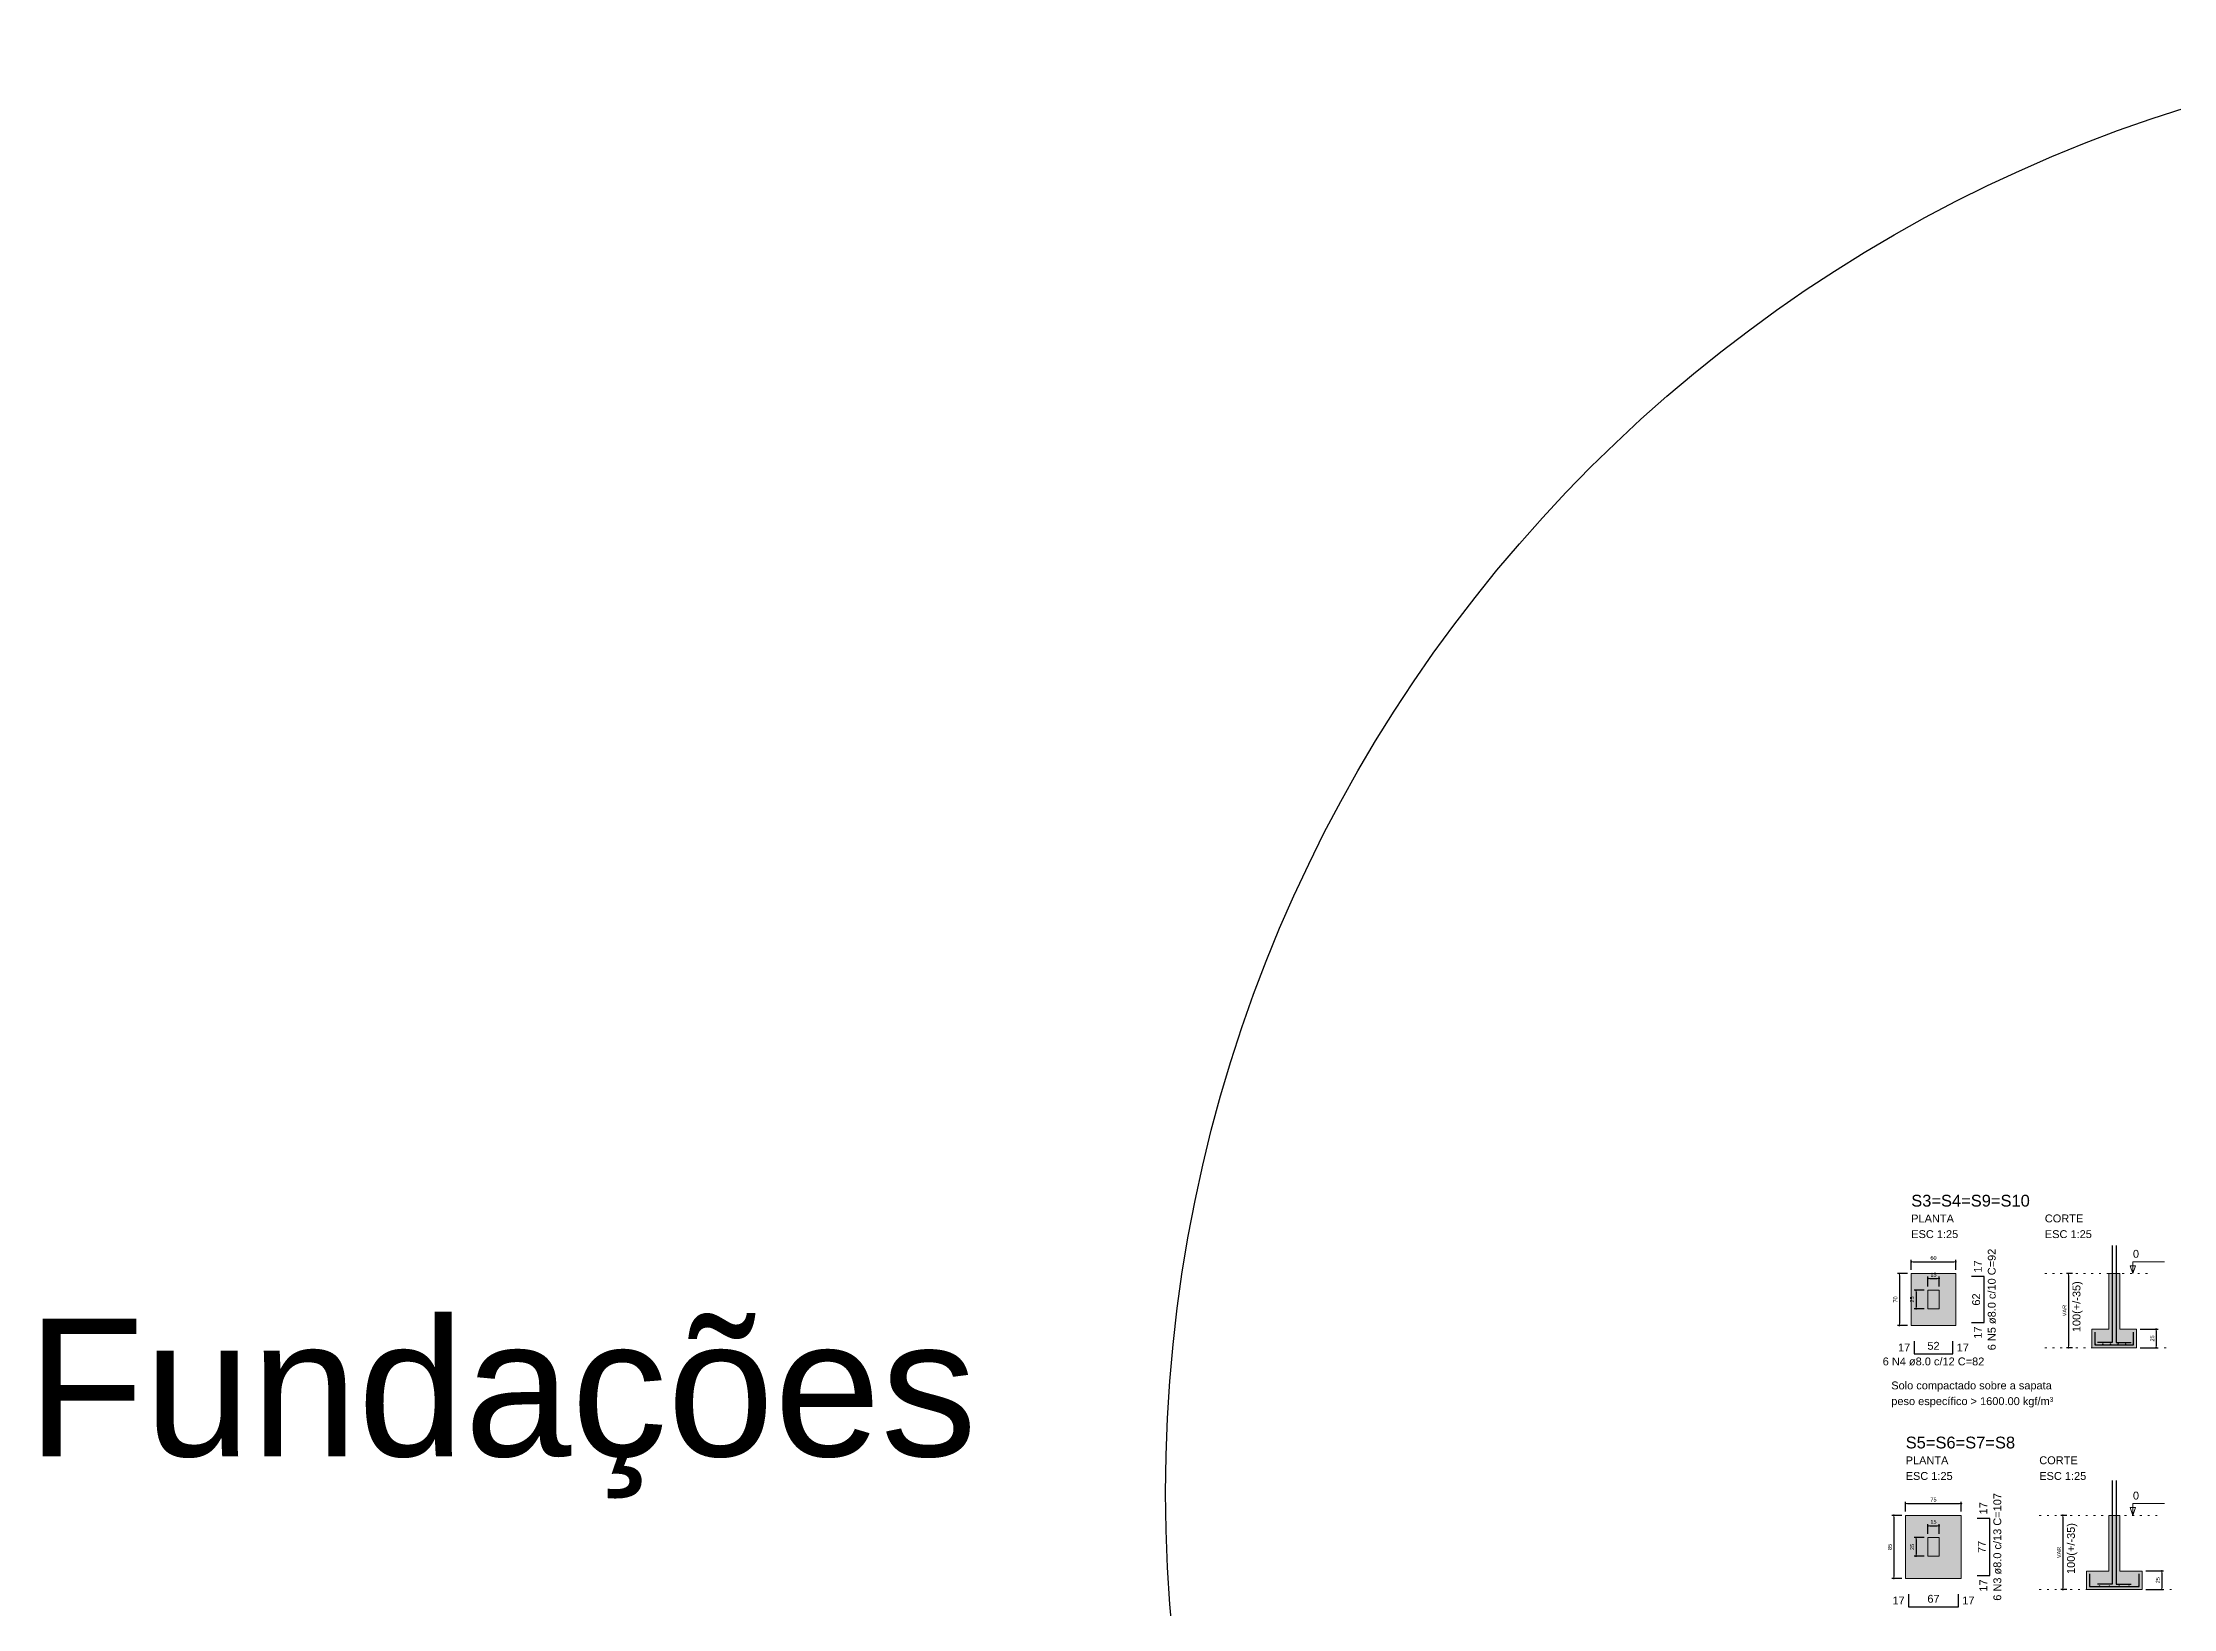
# Model space of a CAD drawing. Extents: x 5006 to 5323, y 875 to 3681.
# Drawn here: x 5106 to 5220.8, y 3347.5 to 3431.9 of the extents above; entities that cross this region are included whole.
import ezdxf

# ---------------------------------------------------------------- set-up
doc = ezdxf.new("R2010")
doc.units = 0
doc.header["$LTSCALE"] = 2
doc.linetypes.add('DOT2', pattern=[3.175, 0, -3.175])
for name, color, linetype, lineweight in [('Descrição da armadura', 7, 'Continuous', 5), ('DT-Armadura', 2, 'Continuous', 30), ('DT-Barras no corte', 5, 'Continuous', 5), ('DT-Cotas', 9, 'Continuous', 5), ('DT-Forma', 5, 'Continuous', 5), ('DT-Hachura sapatas em corte', 43, 'Continuous', 5), ('DT-Hachura sapatas em planta', 43, 'Continuous', 5), ('DT-Pontilhado', 9, 'DOT2', 5), ('DT-Textos', 7, 'Continuous', 5), ('DT-Título', 3, 'Continuous', 20), ('FO-Títulos', 1, 'Continuous', 20), ('Textos armaduras', 7, 'Continuous', 5)]:
    doc.layers.add(name, color=color, linetype=linetype, lineweight=lineweight)
doc.styles.add('ARIAL', font='arial.ttf')
doc.styles.get("Standard").update_dxf_attribs({"font": 'arial.ttf'})
doc.dimstyles.new('UM_25.000000', dxfattribs={"dimtxt": 0.18, "dimasz": 0.1, "dimexe": 0.1, "dimexo": 0.2, "dimgap": 0, "dimtad": 1, "dimtih": 1, "dimtoh": 1, "dimdec": 1, "dimlfac": 25, "dimzin": 0, "dimdsep": 46, "dimtxsty": 'Standard', "dimcen": 0.09, "dimdle": 0.1, "dimadec": 1, "dimazin": 2, "dimtfac": 1, "dimtdec": 4, "dimtofl": 0, "dimtmove": 0, "dimatfit": 3, "dimfxl": 1, "dimtolj": 1, "dimarcsym": 0})

# ---------------------------------------------------------------- blocks, each defined once
blk = doc.blocks.new('_DOT')
at = {"color": 0, "linetype": 'ByBlock'}
blk.add_line((-0.5, 0), (-1, 0), dxfattribs=at)
at = {"color": 0, "linetype": 'ByBlock', "const_width": 0.5}
blk.add_lwpolyline([(-0.25, 0, 1), (0.25, 0, 1)], format="xyb", close=True, dxfattribs=at)
blk = doc.blocks.new('*D763')
at = {"layer": 'Defpoints', "color": 0, "transparency": 16777216}
for p in [(5206.69, 3365.54), (5206.05, 3362.74), (5206.69, 3362.74)]:
    blk.add_point(p, dxfattribs=at)
at = {"layer": 'DT-Cotas', "color": 0, "lineweight": -2, "transparency": 16777216}
for p, q in [((5206.49, 3365.54), (5205.95, 3365.54)), ((5206.05, 3365.44), (5206.05, 3362.84)), ((5206.49, 3362.74), (5205.95, 3362.74))]:
    blk.add_line(p, q, dxfattribs=at)
at = {"layer": 'DT-Cotas', "color": 0, "lineweight": -2, "transparency": 16777216, "xscale": 0.1, "yscale": 0.1, "zscale": 0.1}
for p, rotation in [((5206.05, 3365.54), 90), ((5206.05, 3362.74), 270)]:
    blk.add_blockref('_DOT', p, dxfattribs=dict(at, rotation=rotation))
at = {"layer": 'DT-Cotas', "transparency": 16777216, "insert": (5205.84, 3364.14), "char_height": 0.212, "attachment_point": 5, "rotation": 90, "style": 'ARIAL'}
blk.add_mtext('\\A1;70', dxfattribs=at)
blk = doc.blocks.new('*D764')
at = {"layer": 'Defpoints', "color": 0, "transparency": 16777216}
for p in [(5209.09, 3366.17), (5206.69, 3365.54), (5209.09, 3365.54)]:
    blk.add_point(p, dxfattribs=at)
at = {"layer": 'DT-Cotas', "color": 0, "lineweight": -2, "transparency": 16777216}
for p, q in [((5206.69, 3365.74), (5206.69, 3366.27)), ((5206.79, 3366.17), (5208.99, 3366.17)), ((5209.09, 3365.74), (5209.09, 3366.27))]:
    blk.add_line(p, q, dxfattribs=at)
at = {"layer": 'DT-Cotas', "color": 0, "lineweight": -2, "transparency": 16777216, "xscale": 0.1, "yscale": 0.1, "zscale": 0.1, "rotation": 180}
blk.add_blockref('_DOT', (5206.69, 3366.17), dxfattribs=at)
at = {"layer": 'DT-Cotas', "color": 0, "lineweight": -2, "transparency": 16777216, "xscale": 0.1, "yscale": 0.1, "zscale": 0.1}
blk.add_blockref('_DOT', (5209.09, 3366.17), dxfattribs=at)
at = {"layer": 'DT-Cotas', "transparency": 16777216, "insert": (5207.89, 3366.38), "char_height": 0.212, "attachment_point": 5, "rotation": 0.0057, "style": 'ARIAL'}
blk.add_mtext('\\A1;60', dxfattribs=at)
blk = doc.blocks.new('*D765')
at = {"layer": 'Defpoints', "color": 0, "transparency": 16777216}
for p in [(5207.59, 3364.64), (5206.95, 3363.64), (5207.59, 3363.64)]:
    blk.add_point(p, dxfattribs=at)
at = {"layer": 'DT-Cotas', "color": 0, "lineweight": -2, "transparency": 16777216}
for p, q in [((5207.39, 3364.64), (5206.85, 3364.64)), ((5206.95, 3364.54), (5206.95, 3363.74)), ((5207.39, 3363.64), (5206.85, 3363.64))]:
    blk.add_line(p, q, dxfattribs=at)
at = {"layer": 'DT-Cotas', "color": 0, "lineweight": -2, "transparency": 16777216, "xscale": 0.1, "yscale": 0.1, "zscale": 0.1}
for p, rotation in [((5206.95, 3364.64), 90), ((5206.95, 3363.64), 270)]:
    blk.add_blockref('_DOT', p, dxfattribs=dict(at, rotation=rotation))
at = {"layer": 'DT-Cotas', "transparency": 16777216, "insert": (5206.74, 3364.14), "char_height": 0.212, "attachment_point": 5, "rotation": 90, "style": 'ARIAL'}
blk.add_mtext('\\A1;25', dxfattribs=at)
blk = doc.blocks.new('*D766')
at = {"layer": 'Defpoints', "color": 0, "transparency": 16777216}
for p in [(5207.59, 3364.64), (5208.19, 3365.27), (5208.19, 3364.64)]:
    blk.add_point(p, dxfattribs=at)
at = {"layer": 'DT-Cotas', "color": 0, "lineweight": -2, "transparency": 16777216}
for p, q in [((5207.59, 3364.84), (5207.59, 3365.37)), ((5207.69, 3365.27), (5208.09, 3365.27)), ((5208.19, 3364.84), (5208.19, 3365.37))]:
    blk.add_line(p, q, dxfattribs=at)
at = {"layer": 'DT-Cotas', "color": 0, "lineweight": -2, "transparency": 16777216, "xscale": 0.1, "yscale": 0.1, "zscale": 0.1, "rotation": 180}
blk.add_blockref('_DOT', (5207.59, 3365.27), dxfattribs=at)
at = {"layer": 'DT-Cotas', "color": 0, "lineweight": -2, "transparency": 16777216, "xscale": 0.1, "yscale": 0.1, "zscale": 0.1}
blk.add_blockref('_DOT', (5208.19, 3365.27), dxfattribs=at)
at = {"layer": 'DT-Cotas', "transparency": 16777216, "insert": (5207.89, 3365.48), "char_height": 0.212, "attachment_point": 5, "rotation": 0.0057, "style": 'ARIAL'}
blk.add_mtext('\\A1;15', dxfattribs=at)
blk = doc.blocks.new('*D767')
at = {"layer": 'Defpoints', "color": 0, "transparency": 16777216}
for p in [(5215.58, 3365.54), (5215.16, 3361.54), (5215.58, 3361.54)]:
    blk.add_point(p, dxfattribs=at)
at = {"layer": 'DT-Cotas', "color": 0, "lineweight": -2, "transparency": 16777216}
for p, q in [((5215.38, 3365.54), (5215.06, 3365.54)), ((5215.16, 3365.44), (5215.16, 3361.64)), ((5215.38, 3361.54), (5215.06, 3361.54))]:
    blk.add_line(p, q, dxfattribs=at)
at = {"layer": 'DT-Cotas', "color": 0, "lineweight": -2, "transparency": 16777216, "xscale": 0.1, "yscale": 0.1, "zscale": 0.1}
for p, rotation in [((5215.16, 3365.54), 90), ((5215.16, 3361.54), 270)]:
    blk.add_blockref('_DOT', p, dxfattribs=dict(at, rotation=rotation))
at = {"layer": 'DT-Cotas', "transparency": 16777216, "insert": (5214.95, 3363.54), "char_height": 0.212, "attachment_point": 5, "rotation": 90, "style": 'ARIAL'}
blk.add_mtext('\\A1;VAR', dxfattribs=at)
blk = doc.blocks.new('*D768')
at = {"layer": 'Defpoints', "color": 0, "transparency": 16777216}
for p in [(5218.83, 3362.54), (5218.83, 3361.54), (5219.89, 3361.54)]:
    blk.add_point(p, dxfattribs=at)
at = {"layer": 'DT-Cotas', "color": 0, "lineweight": -2, "transparency": 16777216}
for p, q in [((5219.03, 3362.54), (5219.99, 3362.54)), ((5219.89, 3362.44), (5219.89, 3361.64)), ((5219.03, 3361.54), (5219.99, 3361.54))]:
    blk.add_line(p, q, dxfattribs=at)
at = {"layer": 'DT-Cotas', "color": 0, "lineweight": -2, "transparency": 16777216, "xscale": 0.1, "yscale": 0.1, "zscale": 0.1}
for p, rotation in [((5219.89, 3362.54), 90), ((5219.89, 3361.54), 270)]:
    blk.add_blockref('_DOT', p, dxfattribs=dict(at, rotation=rotation))
at = {"layer": 'DT-Cotas', "transparency": 16777216, "insert": (5219.68, 3362.04), "char_height": 0.212, "attachment_point": 5, "rotation": 90, "style": 'ARIAL'}
blk.add_mtext('\\A1;25', dxfattribs=at)
blk = doc.blocks.new('*D775')
at = {"layer": 'Defpoints', "color": 0, "transparency": 16777216}
for p in [(5206.39, 3352.5), (5205.75, 3349.1), (5206.39, 3349.1)]:
    blk.add_point(p, dxfattribs=at)
at = {"layer": 'DT-Cotas', "color": 0, "lineweight": -2, "transparency": 16777216}
for p, q in [((5206.19, 3352.5), (5205.65, 3352.5)), ((5205.75, 3352.4), (5205.75, 3349.2)), ((5206.19, 3349.1), (5205.65, 3349.1))]:
    blk.add_line(p, q, dxfattribs=at)
at = {"layer": 'DT-Cotas', "color": 0, "lineweight": -2, "transparency": 16777216, "xscale": 0.1, "yscale": 0.1, "zscale": 0.1}
for p, rotation in [((5205.75, 3352.5), 90), ((5205.75, 3349.1), 270)]:
    blk.add_blockref('_DOT', p, dxfattribs=dict(at, rotation=rotation))
at = {"layer": 'DT-Cotas', "transparency": 16777216, "insert": (5205.54, 3350.8), "char_height": 0.212, "attachment_point": 5, "rotation": 90, "style": 'ARIAL'}
blk.add_mtext('\\A1;85', dxfattribs=at)
blk = doc.blocks.new('*D776')
at = {"layer": 'Defpoints', "color": 0, "transparency": 16777216}
for p in [(5209.39, 3353.13), (5206.39, 3352.5), (5209.39, 3352.5)]:
    blk.add_point(p, dxfattribs=at)
at = {"layer": 'DT-Cotas', "color": 0, "lineweight": -2, "transparency": 16777216}
for p, q in [((5206.39, 3352.7), (5206.39, 3353.23)), ((5206.49, 3353.13), (5209.29, 3353.13)), ((5209.39, 3352.7), (5209.39, 3353.23))]:
    blk.add_line(p, q, dxfattribs=at)
at = {"layer": 'DT-Cotas', "color": 0, "lineweight": -2, "transparency": 16777216, "xscale": 0.1, "yscale": 0.1, "zscale": 0.1, "rotation": 180}
blk.add_blockref('_DOT', (5206.39, 3353.13), dxfattribs=at)
at = {"layer": 'DT-Cotas', "color": 0, "lineweight": -2, "transparency": 16777216, "xscale": 0.1, "yscale": 0.1, "zscale": 0.1}
blk.add_blockref('_DOT', (5209.39, 3353.13), dxfattribs=at)
at = {"layer": 'DT-Cotas', "transparency": 16777216, "insert": (5207.89, 3353.35), "char_height": 0.212, "attachment_point": 5, "rotation": 0.0057, "style": 'ARIAL'}
blk.add_mtext('\\A1;75', dxfattribs=at)
blk = doc.blocks.new('*D777')
at = {"layer": 'Defpoints', "color": 0, "transparency": 16777216}
for p in [(5207.59, 3351.3), (5206.95, 3350.3), (5207.59, 3350.3)]:
    blk.add_point(p, dxfattribs=at)
at = {"layer": 'DT-Cotas', "color": 0, "lineweight": -2, "transparency": 16777216}
for p, q in [((5207.39, 3351.3), (5206.85, 3351.3)), ((5206.95, 3351.2), (5206.95, 3350.4)), ((5207.39, 3350.3), (5206.85, 3350.3))]:
    blk.add_line(p, q, dxfattribs=at)
at = {"layer": 'DT-Cotas', "color": 0, "lineweight": -2, "transparency": 16777216, "xscale": 0.1, "yscale": 0.1, "zscale": 0.1}
for p, rotation in [((5206.95, 3351.3), 90), ((5206.95, 3350.3), 270)]:
    blk.add_blockref('_DOT', p, dxfattribs=dict(at, rotation=rotation))
at = {"layer": 'DT-Cotas', "transparency": 16777216, "insert": (5206.74, 3350.8), "char_height": 0.212, "attachment_point": 5, "rotation": 90, "style": 'ARIAL'}
blk.add_mtext('\\A1;25', dxfattribs=at)
blk = doc.blocks.new('*D778')
at = {"layer": 'Defpoints', "color": 0, "transparency": 16777216}
for p in [(5208.19, 3351.93), (5207.59, 3351.3), (5208.19, 3351.3)]:
    blk.add_point(p, dxfattribs=at)
at = {"layer": 'DT-Cotas', "color": 0, "lineweight": -2, "transparency": 16777216}
for p, q in [((5207.59, 3351.5), (5207.59, 3352.03)), ((5207.69, 3351.93), (5208.09, 3351.93)), ((5208.19, 3351.5), (5208.19, 3352.03))]:
    blk.add_line(p, q, dxfattribs=at)
at = {"layer": 'DT-Cotas', "color": 0, "lineweight": -2, "transparency": 16777216, "xscale": 0.1, "yscale": 0.1, "zscale": 0.1, "rotation": 180}
blk.add_blockref('_DOT', (5207.59, 3351.93), dxfattribs=at)
at = {"layer": 'DT-Cotas', "color": 0, "lineweight": -2, "transparency": 16777216, "xscale": 0.1, "yscale": 0.1, "zscale": 0.1}
blk.add_blockref('_DOT', (5208.19, 3351.93), dxfattribs=at)
at = {"layer": 'DT-Cotas', "transparency": 16777216, "insert": (5207.89, 3352.15), "char_height": 0.212, "attachment_point": 5, "rotation": 0.0057, "style": 'ARIAL'}
blk.add_mtext('\\A1;15', dxfattribs=at)
blk = doc.blocks.new('*D779')
at = {"layer": 'Defpoints', "color": 0, "transparency": 16777216}
for p in [(5215.28, 3352.5), (5214.86, 3348.5), (5215.28, 3348.5)]:
    blk.add_point(p, dxfattribs=at)
at = {"layer": 'DT-Cotas', "color": 0, "lineweight": -2, "transparency": 16777216}
for p, q in [((5215.08, 3352.5), (5214.76, 3352.5)), ((5214.86, 3352.4), (5214.86, 3348.6)), ((5215.08, 3348.5), (5214.76, 3348.5))]:
    blk.add_line(p, q, dxfattribs=at)
at = {"layer": 'DT-Cotas', "color": 0, "lineweight": -2, "transparency": 16777216, "xscale": 0.1, "yscale": 0.1, "zscale": 0.1}
for p, rotation in [((5214.86, 3352.5), 90), ((5214.86, 3348.5), 270)]:
    blk.add_blockref('_DOT', p, dxfattribs=dict(at, rotation=rotation))
at = {"layer": 'DT-Cotas', "transparency": 16777216, "insert": (5214.65, 3350.5), "char_height": 0.212, "attachment_point": 5, "rotation": 90, "style": 'ARIAL'}
blk.add_mtext('\\A1;VAR', dxfattribs=at)
blk = doc.blocks.new('*D780')
at = {"layer": 'Defpoints', "color": 0, "transparency": 16777216}
for p in [(5219.13, 3349.5), (5219.13, 3348.5), (5220.19, 3348.5)]:
    blk.add_point(p, dxfattribs=at)
at = {"layer": 'DT-Cotas', "color": 0, "lineweight": -2, "transparency": 16777216}
for p, q in [((5219.33, 3349.5), (5220.29, 3349.5)), ((5219.33, 3348.5), (5220.29, 3348.5)), ((5220.19, 3349.4), (5220.19, 3348.6))]:
    blk.add_line(p, q, dxfattribs=at)
at = {"layer": 'DT-Cotas', "color": 0, "lineweight": -2, "transparency": 16777216, "xscale": 0.1, "yscale": 0.1, "zscale": 0.1}
for p, rotation in [((5220.19, 3349.5), 90), ((5220.19, 3348.5), 270)]:
    blk.add_blockref('_DOT', p, dxfattribs=dict(at, rotation=rotation))
at = {"layer": 'DT-Cotas', "transparency": 16777216, "insert": (5219.98, 3349), "char_height": 0.212, "attachment_point": 5, "rotation": 90, "style": 'ARIAL'}
blk.add_mtext('\\A1;25', dxfattribs=at)

msp = doc.modelspace()

# ---------------------------------------------------------------- hatches: boundary and pattern name
at = {"layer": 'DT-Hachura sapatas em corte', "linetype": 'Continuous'}
for points in [[(5217.3317, 3362.5377), (5217.3317, 3362.5377), (5216.4317, 3362.5377), (5216.4317, 3361.5377), (5218.8317, 3361.5377), (5218.8317, 3362.5377), (5217.9317, 3362.5377), (5217.9317, 3362.5377), (5217.9317, 3365.5377), (5217.3317, 3365.5377), (5217.3317, 3362.5377)], [(5217.3317, 3349.4984), (5217.3317, 3349.4984), (5216.1317, 3349.4984), (5216.1317, 3348.4984), (5219.1317, 3348.4984), (5219.1317, 3349.4984), (5217.9317, 3349.4984), (5217.9317, 3349.4984), (5217.9317, 3352.4984), (5217.3317, 3352.4984), (5217.3317, 3349.4984)]]:
    msp.add_hatch(color=256, dxfattribs=at).paths.add_polyline_path(points)
at = {"layer": 'DT-Hachura sapatas em planta', "linetype": 'Continuous'}
for points in [[(5206.69, 3362.7377), (5209.09, 3362.7377), (5209.09, 3365.5377), (5206.69, 3365.5377), (5206.69, 3362.7377)], [(5206.39, 3349.0984), (5209.39, 3349.0984), (5209.39, 3352.4984), (5206.39, 3352.4984), (5206.39, 3349.0984)]]:
    msp.add_hatch(color=256, dxfattribs=at).paths.add_polyline_path(points)

# ---------------------------------------------------------------- linework, layer by layer
msp.add_circle((5244.6953, 3353.7187), 78.188)
at = {"layer": 'DT-Armadura'}
for p, q in [((5210.6172, 3365.3777), (5209.9372, 3365.3777)), ((5210.6172, 3362.8977), (5210.6172, 3365.3777)), ((5209.9372, 3362.8977), (5210.6172, 3362.8977)), ((5206.85, 3361.8905), (5206.85, 3361.2105)), ((5206.85, 3361.2105), (5208.93, 3361.2105)), ((5208.93, 3361.2105), (5208.93, 3361.8905)), ((5210.9172, 3352.3384), (5210.2372, 3352.3384)), ((5210.9172, 3349.2584), (5210.9172, 3352.3384)), ((5210.2372, 3349.2584), (5210.9172, 3349.2584)), ((5206.55, 3348.2512), (5206.55, 3347.5712)), ((5206.55, 3347.5712), (5209.23, 3347.5712)), ((5209.23, 3347.5712), (5209.23, 3348.2512))]:
    msp.add_line(p, q, dxfattribs=at)
for points in [[(5217.5217, 3367.0445), (5217.5217, 3361.8227), (5216.7217, 3361.8227)], [(5217.7417, 3367.0445), (5217.7417, 3361.8227), (5218.5417, 3361.8227)], [(5216.5917, 3362.3777), (5216.5917, 3361.6977), (5218.6717, 3361.6977), (5218.6717, 3362.3777)], [(5217.5217, 3354.3818), (5217.5217, 3348.7834), (5216.7217, 3348.7834)], [(5217.7417, 3354.3818), (5217.7417, 3348.7834), (5218.5417, 3348.7834)], [(5216.2917, 3349.3384), (5216.2917, 3348.6584), (5218.9717, 3348.6584), (5218.9717, 3349.3384)]]:
    msp.add_lwpolyline(points, dxfattribs=at)
at = {"layer": 'DT-Barras no corte'}
for centre in [(5216.6077, 3361.7277), (5217.0173, 3361.7277), (5217.4269, 3361.7277), (5217.8365, 3361.7277), (5218.2461, 3361.7277), (5218.6557, 3361.7277), (5216.3077, 3348.6884), (5216.8373, 3348.6884), (5217.3669, 3348.6884), (5217.8965, 3348.6884), (5218.4261, 3348.6884), (5218.9557, 3348.6884)]:
    msp.add_circle(centre, 0.016, dxfattribs=at)
at = {"layer": 'DT-Forma'}
for points in [[(5206.69, 3362.7377), (5209.09, 3362.7377), (5209.09, 3365.5377), (5206.69, 3365.5377), (5206.69, 3362.7377)], [(5207.59, 3363.6377), (5208.19, 3363.6377), (5208.19, 3364.6377), (5207.59, 3364.6377), (5207.59, 3363.6377)], [(5217.3317, 3362.5377), (5217.3317, 3362.5377), (5216.4317, 3362.5377), (5216.4317, 3361.5377), (5218.8317, 3361.5377), (5218.8317, 3362.5377), (5217.9317, 3362.5377), (5217.9317, 3362.5377), (5217.9317, 3365.5377), (5217.3317, 3365.5377), (5217.3317, 3362.5377)], [(5206.39, 3349.0984), (5209.39, 3349.0984), (5209.39, 3352.4984), (5206.39, 3352.4984), (5206.39, 3349.0984)], [(5217.3317, 3349.4984), (5217.3317, 3349.4984), (5216.1317, 3349.4984), (5216.1317, 3348.4984), (5219.1317, 3348.4984), (5219.1317, 3349.4984), (5217.9317, 3349.4984), (5217.9317, 3349.4984), (5217.9317, 3352.4984), (5217.3317, 3352.4984), (5217.3317, 3349.4984)], [(5207.59, 3350.2984), (5208.19, 3350.2984), (5208.19, 3351.2984), (5207.59, 3351.2984), (5207.59, 3350.2984)]]:
    msp.add_lwpolyline(points, close=True, dxfattribs=at)
at = {"layer": 'DT-Pontilhado', "ltscale": 0.05}
for p, q in [((5213.8901, 3365.5377), (5219.6789, 3365.5377)), ((5213.8901, 3361.5377), (5216.4317, 3361.5377)), ((5220.4202, 3361.5377), (5218.8317, 3361.5377)), ((5213.5901, 3352.4984), (5219.9789, 3352.4984)), ((5213.5901, 3348.4984), (5216.1317, 3348.4984)), ((5220.7202, 3348.4984), (5219.1317, 3348.4984))]:
    msp.add_line(p, q, dxfattribs=at)
at = {"layer": 'DT-Textos'}
for points in [[(5218.7789, 3365.9613), (5218.6377, 3365.5377), (5218.4965, 3365.9613), (5218.7789, 3365.9613)], [(5218.7789, 3352.922), (5218.6377, 3352.4984), (5218.4965, 3352.922), (5218.7789, 3352.922)]]:
    msp.add_lwpolyline(points, close=True, dxfattribs=at)
for points in [[(5218.6377, 3365.5377), (5218.6377, 3366.1731), (5220.3321, 3366.1731)], [(5218.6377, 3352.4984), (5218.6377, 3353.1338), (5220.3321, 3353.1338)]]:
    msp.add_lwpolyline(points, dxfattribs=at)

# ---------------------------------------------------------------- texts
at = {"layer": 'Descrição da armadura', "linetype": 'Continuous', "char_height": 0.4236, "attachment_point": 8, "rotation": 90, "line_spacing_factor": 0.798, "style": 'ARIAL'}
for s, insert, width in [('6 N5 ø8.0 c/10 C=92', (5211.2526, 3364.1377), 10.982003), ('6 N3 ø8.0 c/13 C=107', (5211.5526, 3350.7984), 11.641908)]:
    msp.add_mtext(s, dxfattribs=dict(at, insert=insert, width=width))
at = {"layer": 'Descrição da armadura', "linetype": 'Continuous', "insert": (5207.89, 3360.5751), "char_height": 0.4236, "width": 10.982003, "attachment_point": 8, "line_spacing_factor": 0.798, "style": 'ARIAL'}
msp.add_mtext('6 N4 ø8.0 c/12 C=82', dxfattribs=at)
at = {"layer": 'DT-Cotas', "char_height": 0.4236, "width": 5.507957, "attachment_point": 8, "rotation": 90, "line_spacing_factor": 0.798, "style": 'ARIAL'}
for insert in [(5215.9361, 3363.7491), (5215.6361, 3350.7107)]:
    msp.add_mtext('100(+/-35)', dxfattribs=dict(at, insert=insert))
at = {"layer": 'DT-Textos', "char_height": 0.4236, "attachment_point": 7, "line_spacing_factor": 0.798, "style": 'ARIAL'}
for s, insert, width in [('PLANTA', (5206.69, 3368.2911), 4.616231), ('CORTE', (5213.8901, 3368.2911), 4.153276), ('ESC 1:25', (5206.69, 3367.4439), 5.079187), ('ESC 1:25', (5213.8901, 3367.4439), 5.079187), ('0', (5218.6377, 3366.3849), 0.659958), ('Solo compactado sobre a sapata', (5205.6149, 3359.1641), 17.349544), ('peso específico > 1600.00 kgf/m³', (5205.6149, 3358.3171), 17.51352), ('PLANTA', (5206.39, 3355.2518), 4.616231), ('CORTE', (5213.5901, 3355.2518), 4.153276), ('ESC 1:25', (5206.39, 3354.4046), 5.079187), ('ESC 1:25', (5213.5901, 3354.4046), 5.079187), ('0', (5218.6377, 3353.3456), 0.659958)]:
    msp.add_mtext(s, dxfattribs=dict(at, insert=insert, width=width))
at = {"layer": 'DT-Título', "char_height": 0.6354, "attachment_point": 7, "line_spacing_factor": 0.798, "style": 'ARIAL'}
for s, insert, width in [('S3=S4=S9=S10', (5206.69, 3369.1383), 12.817039), ('S5=S6=S7=S8', (5206.39, 3356.099), 11.827101)]:
    msp.add_mtext(s, dxfattribs=dict(at, insert=insert, width=width))
at = {"layer": 'FO-Títulos', "insert": (5156.3343, 3353.407), "char_height": 7.40749, "width": 373.038234, "attachment_point": 9, "line_spacing_factor": 0.798, "style": 'ARIAL'}
msp.add_mtext('Fundações ', dxfattribs=at)
at = {"layer": 'Textos armaduras', "linetype": 'Continuous', "char_height": 0.4236, "width": 1.31981, "attachment_point": 7, "rotation": 90, "line_spacing_factor": 0.798, "style": 'ARIAL'}
for s, insert in [('17', (5210.489, 3365.5895)), ('62', (5210.4054, 3363.8078)), ('17', (5210.489, 3362.026)), ('17', (5210.789, 3352.5502)), ('77', (5210.7054, 3350.4685)), ('17', (5210.789, 3348.3867))]:
    msp.add_mtext(s, dxfattribs=dict(at, insert=insert))
at = {"layer": 'Textos armaduras', "linetype": 'Continuous', "char_height": 0.4236, "width": 1.31981, "attachment_point": 7, "line_spacing_factor": 0.798, "style": 'ARIAL'}
for s, insert in [('17', (5205.9783, 3361.3387)), ('52', (5207.56, 3361.4223)), ('17', (5209.1418, 3361.3387)), ('17', (5205.6783, 3347.6994)), ('67', (5207.56, 3347.783)), ('17', (5209.4418, 3347.6994))]:
    msp.add_mtext(s, dxfattribs=dict(at, insert=insert))

# ---------------------------------------------------------------- dimensions: what is measured, and where the dimension line sits
at = {"layer": 'DT-Cotas'}
for base, p1, p2, picture, middle in [((5209.09, 3366.1731), (5206.69, 3365.5377), (5209.09, 3365.5377), '*D764', (5207.89, 3366.3849)), ((5208.19, 3365.2731), (5207.59, 3364.6377), (5208.19, 3364.6377), '*D766', (5207.89, 3365.4849)), ((5209.39, 3353.1338), (5206.39, 3352.4984), (5209.39, 3352.4984), '*D776', (5207.89, 3353.3456)), ((5208.19, 3351.9338), (5207.59, 3351.2984), (5208.19, 3351.2984), '*D778', (5207.89, 3352.1456))]:
    dim = msp.add_linear_dim(base=base, p1=p1, p2=p2, dimstyle='UM_25.000000', override={"dimtxt": 0.2118, "dimasz": 0.1, "dimexe": 0.1, "dimexo": 0.2, "dimtad": 1, "dimtih": 0, "dimtoh": 0, "dimdec": 1, "dimlfac": 25, "dimzin": 8, "dimtxsty": 'ARIAL', "dimblk": 'DOT', "dimblk1": 'DOT', "dimblk2": 'DOT', "dimsah": 1, "dimdle": 0.1, "dimse1": 0, "dimse2": 0, "dimclrt": 256, "dimadec": 1, "dimazin": 3, "dimtmove": 2, "dimldrblk": 'DOT'}, dxfattribs=at)
    dim.commit()
    dim.dimension.update_dxf_attribs({"geometry": picture, "text_midpoint": middle, "dimtype": 160, "text_rotation": 0.00573})
for base, p1, p2, picture, middle in [((5206.0546, 3362.7377), (5206.69, 3365.5377), (5206.69, 3362.7377), '*D763', (5205.8428, 3364.1377)), ((5206.9546, 3363.6377), (5207.59, 3364.6377), (5207.59, 3363.6377), '*D765', (5206.7428, 3364.1377)), ((5219.8907, 3361.5377), (5218.8317, 3362.5377), (5218.8317, 3361.5377), '*D768', (5219.6789, 3362.0377)), ((5205.7546, 3349.0984), (5206.39, 3352.4984), (5206.39, 3349.0984), '*D775', (5205.5428, 3350.7984)), ((5206.9546, 3350.2984), (5207.59, 3351.2984), (5207.59, 3350.2984), '*D777', (5206.7428, 3350.7984)), ((5220.1907, 3348.4984), (5219.1317, 3349.4984), (5219.1317, 3348.4984), '*D780', (5219.9789, 3348.9984))]:
    dim = msp.add_linear_dim(base=base, p1=p1, p2=p2, angle=90, dimstyle='UM_25.000000', override={"dimtxt": 0.2118, "dimasz": 0.1, "dimexe": 0.1, "dimexo": 0.2, "dimtad": 1, "dimtih": 0, "dimtoh": 0, "dimdec": 1, "dimlfac": 25, "dimzin": 8, "dimtxsty": 'ARIAL', "dimblk": 'DOT', "dimblk1": 'DOT', "dimblk2": 'DOT', "dimsah": 1, "dimdle": 0.1, "dimse1": 0, "dimse2": 0, "dimclrt": 256, "dimadec": 1, "dimazin": 3, "dimtmove": 2, "dimldrblk": 'DOT'}, dxfattribs=at)
    dim.commit()
    dim.dimension.update_dxf_attribs({"geometry": picture, "text_midpoint": middle, "dimtype": 160, "text_rotation": 90})
for base, p1, p2, picture, middle in [((5215.1609, 3361.5377), (5215.5845, 3365.5377), (5215.5845, 3361.5377), '*D767', (5214.9491, 3363.5377)), ((5214.8609, 3348.4984), (5215.2845, 3352.4984), (5215.2845, 3348.4984), '*D779', (5214.6491, 3350.4984))]:
    dim = msp.add_linear_dim(base=base, p1=p1, p2=p2, angle=90, text='VAR', dimstyle='UM_25.000000', override={"dimtxt": 0.2118, "dimasz": 0.1, "dimexe": 0.1, "dimexo": 0.2, "dimtad": 1, "dimtih": 0, "dimtoh": 0, "dimdec": 1, "dimlfac": 25, "dimzin": 8, "dimtxsty": 'ARIAL', "dimblk": 'DOT', "dimblk1": 'DOT', "dimblk2": 'DOT', "dimsah": 1, "dimdle": 0.1, "dimse1": 0, "dimse2": 0, "dimclrt": 256, "dimadec": 1, "dimazin": 3, "dimtmove": 2, "dimldrblk": 'DOT'}, dxfattribs=at)
    dim.commit()
    dim.dimension.update_dxf_attribs({"geometry": picture, "text_midpoint": middle, "dimtype": 160, "text_rotation": 90})

doc.saveas('drawing.dxf')
